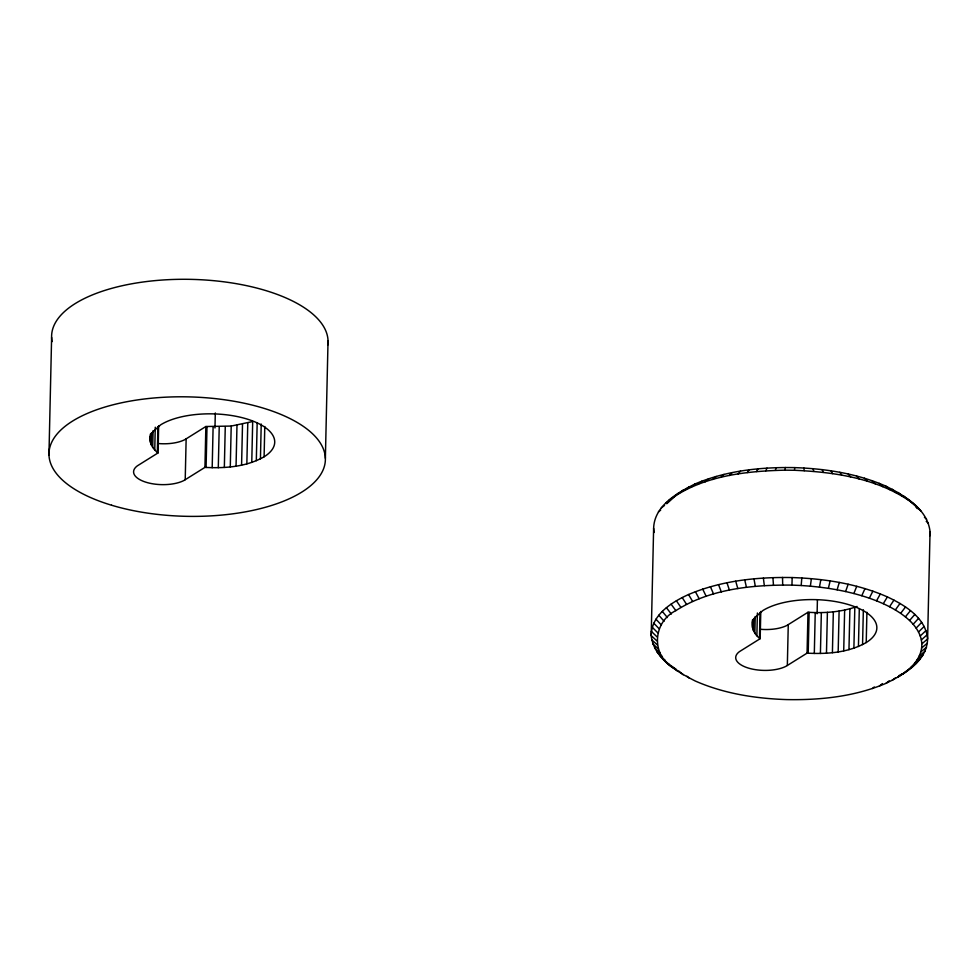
<?xml version="1.0" encoding="UTF-8"?>
<svg xmlns="http://www.w3.org/2000/svg" width="979" height="979" viewBox="0 0 979 979"><rect width="100%" height="100%" fill="white"/><g stroke="black" fill="none" stroke-linecap="round" stroke-linejoin="round"><path stroke-width="1.47" d="M912.905 503.365C879.056 478.535 835.54 472.159 794.605 470.275L794.605 467.619C760.952 466.983 726.467 470.605 695.237 483.883C677.297 492.829 654.278 505.666 653.629 528.305L651.194 635.591C653.776 658.426 676.783 671.57 695.31 681.029C723.995 693.646 755.494 698.541 786.639 699.593C820.292 700.23 854.777 696.607 886.007 683.33C903.947 674.384 926.966 661.547 927.615 638.908L930.05 531.634C927.468 508.786 904.461 495.643 885.934 486.184C857.249 473.567 825.75 468.672 794.605 467.619M48.95 454.929L51.618 337.437M264.783 426.526L264.097 456.801C246.304 466.922 224.986 468.476 204.941 467.375L183.954 480.493A28.33 12.237 1.3 0 1 145.92 482.206A28.33 12.237 1.3 0 1 137.354 465.845L158.047 452.91C152.895 449.177 149.163 443.046 150.166 436.512M150.093 439.547L150.485 433.881M150.374 442.19L150.546 434.627M151.255 444.821L151.525 432.718M152.712 447.415L153.091 430.76M154.755 449.948L155.269 427.236M157.35 452.384L157.937 426.66M158.047 452.91L158.659 425.657M185.215 479.722L186.145 438.849L205.859 426.514L231.203 426.061L252.692 421.533L251.762 462.406M204.941 467.375L205.859 426.514M206.079 467.472L206.997 426.599M212.186 467.729L213.104 426.856M214.964 427.994L215.307 412.967M218.293 467.717L219.223 426.844M224.338 467.448L225.268 426.587M230.285 466.934L231.203 426.061M236.049 466.151L236.979 425.29M241.58 465.135L242.511 424.262M246.843 463.887L247.773 423.014M256.314 460.717L257.171 422.879M260.438 458.845L261.222 424.029M325.371 458.258L328.038 340.753M866.917 612.279L866.219 642.554C848.438 652.687 827.12 654.241 807.063 653.14L786.088 666.246A28.33 12.237 1.3 0 1 748.042 667.972A28.33 12.237 1.3 0 1 739.475 651.61L760.169 638.675C753.867 634.49 751.064 626.927 752.618 619.646M752.508 627.955L752.68 620.38M753.377 630.586L753.659 618.471M754.846 633.18L755.225 616.525M756.877 635.701L757.391 613.001M759.471 638.149L760.059 612.413M760.169 638.675L760.793 611.422M787.336 665.475L788.266 624.614L807.993 612.267C824.489 613.319 841.45 612.108 857.09 606.454M807.063 653.14L807.993 612.267M808.201 653.238L809.131 612.364M814.308 653.482L815.238 612.621M817.098 613.76L817.404 600.237M820.414 653.482L821.344 612.609M826.472 653.213L827.402 612.34M832.407 652.687L833.337 611.826M838.171 651.916L839.101 611.043M843.714 650.9L844.644 610.027M848.964 649.64L849.894 608.779M853.896 648.171L854.826 607.298M858.436 646.483L859.305 608.644M862.56 644.61L863.356 609.795M673.185 667.862C650.79 654.706 652.92 621.959 675.84 610.627C710.056 588.82 752.276 584.757 791.95 585.112L792.17 577.561C824.648 578.65 857.494 583.753 887.402 596.921C904.829 605.169 925.73 617.627 927.615 638.908L921.826 643.949C922.169 656.787 912.673 667.213 902.736 674.09M792.17 577.561C757.073 576.9 721.119 580.669 688.555 594.522C671.716 602.158 651.39 614.812 651.194 635.591L656.75 640.768M929.854 535.794L930.05 531.634M791.95 585.112L801.177 585.503L801.813 577.965M801.177 585.503L810.367 586.176L811.383 578.662M668.841 500.428C701.882 475.904 744.995 471.132 784.962 470.165L785.354 467.509M810.367 586.176L819.435 587.119L820.843 579.641M819.435 587.119L828.369 588.33L830.155 580.902M828.369 588.33L837.118 589.799L839.272 582.444M775.344 470.336L776.139 467.681M837.118 589.799L845.623 591.524L848.144 584.243M150.423 436.915L152.846 431.776L160.727 424.788A62.326 26.935 1.3 0 1 247.222 419.098A62.326 26.935 1.3 0 1 264.097 456.801M752.545 622.668L754.98 617.541L762.861 610.553A62.326 26.935 1.3 0 1 849.356 604.851A62.326 26.935 1.3 0 1 866.219 642.554M845.623 591.524L853.847 593.507L856.735 586.311M765.811 470.801L766.998 468.121M853.847 593.507L861.777 595.721L864.983 588.612M861.777 595.721L869.34 598.157L872.876 591.157M869.34 598.157L876.511 600.812L880.354 593.935M756.412 471.56L757.979 468.843M876.511 600.812L883.266 603.676L887.402 596.921M883.266 603.676L889.556 606.723L893.962 600.09M747.173 472.6L749.119 469.847M889.556 606.723L895.357 609.954L900.007 603.456M895.357 609.954L900.643 613.331L905.526 606.98M900.643 613.331L905.391 616.843L910.47 610.651M738.154 473.909L740.479 471.107M921.826 643.949C921.447 634.759 916.038 626.67 909.577 620.49L914.827 614.445M666.736 503.757L678.508 493.122M913.162 624.247L918.571 618.361M729.404 475.5L732.084 472.637M916.148 628.09L921.692 622.363M918.522 631.993L924.164 626.45M720.948 477.36L723.971 474.411M920.272 635.958L925.987 630.574M712.847 479.477L716.2 476.443M921.374 639.948L927.137 634.735M705.125 481.839L708.796 478.694M872.448 688.518L874.284 686.952M921.643 647.951L927.419 643.081M920.811 651.916L926.562 647.217M697.831 484.421L701.796 481.191M879.448 686.022L882.422 683.599M919.342 655.832L925.02 651.304M690.99 487.248L695.237 483.883M886.007 683.33L889.189 680.809M658.414 511.895L660.654 510.145M917.237 659.687L922.83 655.318M684.639 490.271L689.155 486.783M892.089 680.429L895.479 677.823M661.266 507.954L664.545 505.433M914.508 663.456L919.979 659.259M665.806 503.328L670.064 500.085M678.814 493.477L683.562 489.867M911.18 667.127L916.503 663.077M897.682 677.346L912.404 666.785M186.145 438.849L184.884 439.62A28.33 12.237 1.3 0 1 158.463 443.548M788.266 624.614L787.018 625.385A28.33 12.237 1.3 0 1 760.597 629.301M898.93 675.657L902.43 673.736M784.962 470.165L794.605 470.275M668.339 663.848L676.587 669.636M908.059 499.351L917.262 507.171M663.982 660.042L669.012 664.215M903.311 495.827L907.961 499.694M673.283 667.519L677.933 671.386M912.232 502.998L921.006 511.087M660.238 656.138L665.414 660.47M898.024 492.449L902.442 496.169M678.802 671.043L683.22 674.764M657.117 652.124L662.428 656.628M892.224 489.231L896.397 492.816M686.94 676.195L689.02 677.982M924.433 517.291L926.599 519.164M654.645 648.049L660.054 652.712M905.391 616.843L909.577 620.49M926.22 521.354L928.422 523.288M652.822 643.925L658.304 648.759M885.934 486.184L889.838 489.635M651.671 639.764L657.203 644.769M879.179 483.32L882.789 486.649M651.39 631.418L656.933 636.766M872.008 480.665L875.312 483.883M652.259 627.282L657.766 632.801M864.433 478.217L867.418 481.338M653.788 623.195L659.234 628.873M655.979 619.169L661.339 625.018M856.515 476.002L859.17 479.025M658.83 615.24L664.068 621.249M662.306 611.41L667.409 617.578M848.291 474.032L850.58 476.969M666.405 607.714L671.337 614.029M915.83 506.743L917.323 508.664M671.104 604.153L675.84 610.627M676.379 600.763L680.907 607.372M839.774 472.294L841.707 475.158M682.204 597.545L686.487 604.288M688.555 594.522L692.581 601.387M831.036 470.826L832.591 473.628M695.396 591.708L699.141 598.683M702.689 589.113L706.128 596.199M710.411 586.751L713.532 593.935M822.103 469.614L823.278 472.367M718.525 584.647L721.315 591.916M726.969 582.786L729.416 590.129M813.035 468.672L813.818 471.376M735.718 581.196L737.811 588.599M744.738 579.874L746.451 587.339M753.977 578.834L755.311 586.348M803.845 468.011L804.236 470.691M763.375 578.087L764.33 585.626M653.629 528.305L654.107 532.478M772.908 577.622L773.471 585.173M782.527 577.439L782.698 585.001M52.095 341.61A138.259 59.743 1.3 0 1 187.772 279.309A138.259 59.743 1.3 0 1 327.843 344.926M111.582 505.225A138.259 59.743 1.3 0 0 325.175 462.418A138.259 59.743 1.3 0 0 124.725 402.136A138.259 59.743 1.3 0 0 111.582 505.225"/></g></svg>
